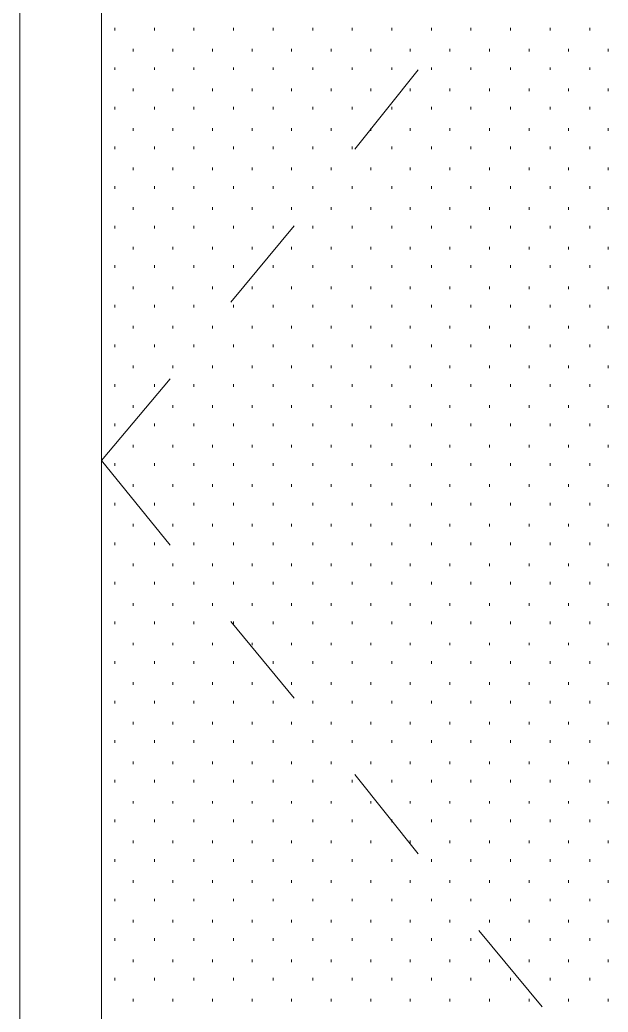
# Model space of a CAD drawing. Header units: inches. Extents: x -6061 to 13621, y -296 to 7483.
# Drawn here: x -5528.98 to -5511.12, y -156.53 to -126.41 of the extents above; entities that cross this region are included whole.
import ezdxf

# ---------------------------------------------------------------- set-up
doc = ezdxf.new("R2010")
doc.units = ezdxf.units.IN
doc.header["$MEASUREMENT"] = 0
doc.layers.get('0').update_dxf_attribs({"linetype": 'CONTINUOUS'})

msp = doc.modelspace()

# ---------------------------------------------------------------- linework, layer by layer
at = {"color": 7, "linetype": 'Continuous', "lineweight": 9, "true_color": 0x000007}
for p, q in [((-5528.97741, -92.53575), (-5528.97741, -184.55973)), ((-5526.49461, -184.55973), (-5526.49461, -92.53575)), ((-5526.49461, -95.01855), (-5526.49461, -184.55973)), ((-5516.88375, -127.93575), (-5518.80592, -130.33846)), ((-5520.648, -132.66109), (-5522.57017, -134.98371)), ((-5524.41225, -137.30634), (-5526.49461, -139.78914)), ((-5524.41225, -142.35204), (-5526.49461, -139.78914)), ((-5520.648, -146.99729), (-5522.57017, -144.67466)), ((-5516.88375, -151.72262), (-5518.80592, -149.31991)), ((-5513.11949, -156.36787), (-5515.04167, -154.04525))]:
    msp.add_line(p, q, dxfattribs=at)
at = {"color": 7, "linetype": 'Continuous', "lineweight": 18, "true_color": 0x000007}
msp.add_line((-5528.97741, -184.55973), (-5528.97741, -92.53575), dxfattribs=at)
at = {"color": 7, "linetype": 'Continuous', "lineweight": 9, "true_color": 0xffffff}
for p, q in [((-5526.09415, -126.73439), (-5526.09415, -126.6543)), ((-5524.8928, -126.73439), (-5524.8928, -126.6543)), ((-5523.69144, -126.73439), (-5523.69144, -126.6543)), ((-5522.49008, -126.73439), (-5522.49008, -126.6543)), ((-5521.28872, -126.73439), (-5521.28872, -126.6543)), ((-5520.08737, -126.73439), (-5520.08737, -126.6543)), ((-5518.88601, -126.73439), (-5518.88601, -126.6543)), ((-5517.68465, -126.73439), (-5517.68465, -126.6543)), ((-5516.48329, -126.73439), (-5516.48329, -126.6543)), ((-5515.28194, -126.73439), (-5515.28194, -126.6543)), ((-5514.08058, -126.73439), (-5514.08058, -126.6543)), ((-5512.87922, -126.73439), (-5512.87922, -126.6543)), ((-5511.67786, -126.73439), (-5511.67786, -126.6543)), ((-5525.53352, -127.37511), (-5525.53352, -127.29502)), ((-5524.33216, -127.37511), (-5524.33216, -127.29502)), ((-5523.13081, -127.37511), (-5523.13081, -127.29502)), ((-5521.92945, -127.37511), (-5521.92945, -127.29502)), ((-5520.72809, -127.37511), (-5520.72809, -127.29502)), ((-5519.52673, -127.37511), (-5519.52673, -127.29502)), ((-5518.32538, -127.37511), (-5518.32538, -127.29502)), ((-5517.12402, -127.37511), (-5517.12402, -127.29502)), ((-5515.92266, -127.37511), (-5515.92266, -127.29502)), ((-5514.7213, -127.37511), (-5514.7213, -127.29502)), ((-5513.51995, -127.37511), (-5513.51995, -127.29502)), ((-5512.31859, -127.37511), (-5512.31859, -127.29502)), ((-5511.11723, -127.37511), (-5511.11723, -127.29502)), ((-5526.09415, -127.93575), (-5526.09415, -127.85566)), ((-5524.8928, -127.93575), (-5524.8928, -127.85566)), ((-5523.69144, -127.93575), (-5523.69144, -127.85566)), ((-5522.49008, -127.93575), (-5522.49008, -127.85566)), ((-5521.28872, -127.93575), (-5521.28872, -127.85566)), ((-5520.08737, -127.93575), (-5520.08737, -127.85566)), ((-5518.88601, -127.93575), (-5518.88601, -127.85566)), ((-5517.68465, -127.93575), (-5517.68465, -127.85566)), ((-5516.48329, -127.93575), (-5516.48329, -127.85566)), ((-5515.28194, -127.93575), (-5515.28194, -127.85566)), ((-5514.08058, -127.93575), (-5514.08058, -127.85566)), ((-5512.87922, -127.93575), (-5512.87922, -127.85566)), ((-5511.67786, -127.93575), (-5511.67786, -127.85566)), ((-5525.53352, -128.57647), (-5525.53352, -128.49638)), ((-5524.33216, -128.57647), (-5524.33216, -128.49638)), ((-5523.13081, -128.57647), (-5523.13081, -128.49638)), ((-5521.92945, -128.57647), (-5521.92945, -128.49638)), ((-5520.72809, -128.57647), (-5520.72809, -128.49638)), ((-5519.52673, -128.57647), (-5519.52673, -128.49638)), ((-5518.32538, -128.57647), (-5518.32538, -128.49638)), ((-5517.12402, -128.57647), (-5517.12402, -128.49638)), ((-5515.92266, -128.57647), (-5515.92266, -128.49638)), ((-5514.7213, -128.57647), (-5514.7213, -128.49638)), ((-5513.51995, -128.57647), (-5513.51995, -128.49638)), ((-5512.31859, -128.57647), (-5512.31859, -128.49638)), ((-5511.11723, -128.57647), (-5511.11723, -128.49638)), ((-5526.09415, -129.1371), (-5526.09415, -129.05701)), ((-5524.8928, -129.1371), (-5524.8928, -129.05701)), ((-5523.69144, -129.1371), (-5523.69144, -129.05701)), ((-5522.49008, -129.1371), (-5522.49008, -129.05701)), ((-5521.28872, -129.1371), (-5521.28872, -129.05701)), ((-5520.08737, -129.1371), (-5520.08737, -129.05701)), ((-5518.88601, -129.1371), (-5518.88601, -129.05701)), ((-5517.68465, -129.1371), (-5517.68465, -129.05701)), ((-5516.48329, -129.1371), (-5516.48329, -129.05701)), ((-5515.28194, -129.1371), (-5515.28194, -129.05701)), ((-5514.08058, -129.1371), (-5514.08058, -129.05701)), ((-5512.87922, -129.1371), (-5512.87922, -129.05701)), ((-5511.67786, -129.1371), (-5511.67786, -129.05701)), ((-5525.53352, -129.77783), (-5525.53352, -129.69774)), ((-5524.33216, -129.77783), (-5524.33216, -129.69774)), ((-5523.13081, -129.77783), (-5523.13081, -129.69774)), ((-5521.92945, -129.77783), (-5521.92945, -129.69774)), ((-5520.72809, -129.77783), (-5520.72809, -129.69774)), ((-5519.52673, -129.77783), (-5519.52673, -129.69774)), ((-5518.32538, -129.77783), (-5518.32538, -129.69774)), ((-5517.12402, -129.77783), (-5517.12402, -129.69774)), ((-5515.92266, -129.77783), (-5515.92266, -129.69774)), ((-5514.7213, -129.77783), (-5514.7213, -129.69774)), ((-5513.51995, -129.77783), (-5513.51995, -129.69774)), ((-5512.31859, -129.77783), (-5512.31859, -129.69774)), ((-5511.11723, -129.77783), (-5511.11723, -129.69774)), ((-5526.09415, -130.33846), (-5526.09415, -130.25837)), ((-5524.8928, -130.33846), (-5524.8928, -130.25837)), ((-5523.69144, -130.33846), (-5523.69144, -130.25837)), ((-5522.49008, -130.33846), (-5522.49008, -130.25837)), ((-5521.28872, -130.33846), (-5521.28872, -130.25837)), ((-5520.08737, -130.33846), (-5520.08737, -130.25837)), ((-5518.88601, -130.33846), (-5518.88601, -130.25837)), ((-5517.68465, -130.33846), (-5517.68465, -130.25837)), ((-5516.48329, -130.33846), (-5516.48329, -130.25837)), ((-5515.28194, -130.33846), (-5515.28194, -130.25837)), ((-5514.08058, -130.33846), (-5514.08058, -130.25837)), ((-5512.87922, -130.33846), (-5512.87922, -130.25837)), ((-5511.67786, -130.33846), (-5511.67786, -130.25837)), ((-5525.53352, -130.97919), (-5525.53352, -130.8991)), ((-5524.33216, -130.97919), (-5524.33216, -130.8991)), ((-5523.13081, -130.97919), (-5523.13081, -130.8991)), ((-5521.92945, -130.97919), (-5521.92945, -130.8991)), ((-5520.72809, -130.97919), (-5520.72809, -130.8991)), ((-5519.52673, -130.97919), (-5519.52673, -130.8991)), ((-5518.32538, -130.97919), (-5518.32538, -130.8991)), ((-5517.12402, -130.97919), (-5517.12402, -130.8991)), ((-5515.92266, -130.97919), (-5515.92266, -130.8991)), ((-5514.7213, -130.97919), (-5514.7213, -130.8991)), ((-5513.51995, -130.97919), (-5513.51995, -130.8991)), ((-5512.31859, -130.97919), (-5512.31859, -130.8991)), ((-5511.11723, -130.97919), (-5511.11723, -130.8991)), ((-5526.09415, -131.53982), (-5526.09415, -131.45973)), ((-5524.8928, -131.53982), (-5524.8928, -131.45973)), ((-5523.69144, -131.53982), (-5523.69144, -131.45973)), ((-5522.49008, -131.53982), (-5522.49008, -131.45973)), ((-5521.28872, -131.53982), (-5521.28872, -131.45973)), ((-5520.08737, -131.53982), (-5520.08737, -131.45973)), ((-5518.88601, -131.53982), (-5518.88601, -131.45973)), ((-5517.68465, -131.53982), (-5517.68465, -131.45973)), ((-5516.48329, -131.53982), (-5516.48329, -131.45973)), ((-5515.28194, -131.53982), (-5515.28194, -131.45973)), ((-5514.08058, -131.53982), (-5514.08058, -131.45973)), ((-5512.87922, -131.53982), (-5512.87922, -131.45973)), ((-5511.67786, -131.53982), (-5511.67786, -131.45973)), ((-5525.53352, -132.18054), (-5525.53352, -132.10045)), ((-5524.33216, -132.18054), (-5524.33216, -132.10045)), ((-5523.13081, -132.18054), (-5523.13081, -132.10045)), ((-5521.92945, -132.18054), (-5521.92945, -132.10045)), ((-5520.72809, -132.18054), (-5520.72809, -132.10045)), ((-5519.52673, -132.18054), (-5519.52673, -132.10045)), ((-5518.32538, -132.18054), (-5518.32538, -132.10045)), ((-5517.12402, -132.18054), (-5517.12402, -132.10045)), ((-5515.92266, -132.18054), (-5515.92266, -132.10045)), ((-5514.7213, -132.18054), (-5514.7213, -132.10045)), ((-5513.51995, -132.18054), (-5513.51995, -132.10045)), ((-5512.31859, -132.18054), (-5512.31859, -132.10045)), ((-5511.11723, -132.18054), (-5511.11723, -132.10045)), ((-5526.09415, -132.74118), (-5526.09415, -132.66109)), ((-5524.8928, -132.74118), (-5524.8928, -132.66109)), ((-5523.69144, -132.74118), (-5523.69144, -132.66109)), ((-5522.49008, -132.74118), (-5522.49008, -132.66109)), ((-5521.28872, -132.74118), (-5521.28872, -132.66109)), ((-5520.08737, -132.74118), (-5520.08737, -132.66109)), ((-5518.88601, -132.74118), (-5518.88601, -132.66109)), ((-5517.68465, -132.74118), (-5517.68465, -132.66109)), ((-5516.48329, -132.74118), (-5516.48329, -132.66109)), ((-5515.28194, -132.74118), (-5515.28194, -132.66109)), ((-5514.08058, -132.74118), (-5514.08058, -132.66109)), ((-5512.87922, -132.74118), (-5512.87922, -132.66109)), ((-5511.67786, -132.74118), (-5511.67786, -132.66109)), ((-5525.53352, -133.3819), (-5525.53352, -133.30181)), ((-5524.33216, -133.3819), (-5524.33216, -133.30181)), ((-5523.13081, -133.3819), (-5523.13081, -133.30181)), ((-5521.92945, -133.3819), (-5521.92945, -133.30181)), ((-5520.72809, -133.3819), (-5520.72809, -133.30181)), ((-5519.52673, -133.3819), (-5519.52673, -133.30181)), ((-5518.32538, -133.3819), (-5518.32538, -133.30181)), ((-5517.12402, -133.3819), (-5517.12402, -133.30181)), ((-5515.92266, -133.3819), (-5515.92266, -133.30181)), ((-5514.7213, -133.3819), (-5514.7213, -133.30181)), ((-5513.51995, -133.3819), (-5513.51995, -133.30181)), ((-5512.31859, -133.3819), (-5512.31859, -133.30181)), ((-5511.11723, -133.3819), (-5511.11723, -133.30181)), ((-5526.09415, -133.94253), (-5526.09415, -133.86244)), ((-5524.8928, -133.94253), (-5524.8928, -133.86244)), ((-5523.69144, -133.94253), (-5523.69144, -133.86244)), ((-5522.49008, -133.94253), (-5522.49008, -133.86244)), ((-5521.28872, -133.94253), (-5521.28872, -133.86244)), ((-5520.08737, -133.94253), (-5520.08737, -133.86244)), ((-5518.88601, -133.94253), (-5518.88601, -133.86244)), ((-5517.68465, -133.94253), (-5517.68465, -133.86244)), ((-5516.48329, -133.94253), (-5516.48329, -133.86244)), ((-5515.28194, -133.94253), (-5515.28194, -133.86244)), ((-5514.08058, -133.94253), (-5514.08058, -133.86244)), ((-5512.87922, -133.94253), (-5512.87922, -133.86244)), ((-5511.67786, -133.94253), (-5511.67786, -133.86244)), ((-5525.53352, -134.58326), (-5525.53352, -134.50317)), ((-5524.33216, -134.58326), (-5524.33216, -134.50317)), ((-5523.13081, -134.58326), (-5523.13081, -134.50317)), ((-5521.92945, -134.58326), (-5521.92945, -134.50317)), ((-5520.72809, -134.58326), (-5520.72809, -134.50317)), ((-5519.52673, -134.58326), (-5519.52673, -134.50317)), ((-5518.32538, -134.58326), (-5518.32538, -134.50317)), ((-5517.12402, -134.58326), (-5517.12402, -134.50317)), ((-5515.92266, -134.58326), (-5515.92266, -134.50317)), ((-5514.7213, -134.58326), (-5514.7213, -134.50317)), ((-5513.51995, -134.58326), (-5513.51995, -134.50317)), ((-5512.31859, -134.58326), (-5512.31859, -134.50317)), ((-5511.11723, -134.58326), (-5511.11723, -134.50317)), ((-5526.09415, -135.14389), (-5526.09415, -135.0638)), ((-5524.8928, -135.14389), (-5524.8928, -135.0638)), ((-5523.69144, -135.14389), (-5523.69144, -135.0638)), ((-5522.49008, -135.14389), (-5522.49008, -135.0638)), ((-5521.28872, -135.14389), (-5521.28872, -135.0638)), ((-5520.08737, -135.14389), (-5520.08737, -135.0638)), ((-5518.88601, -135.14389), (-5518.88601, -135.0638)), ((-5517.68465, -135.14389), (-5517.68465, -135.0638)), ((-5516.48329, -135.14389), (-5516.48329, -135.0638)), ((-5515.28194, -135.14389), (-5515.28194, -135.0638)), ((-5514.08058, -135.14389), (-5514.08058, -135.0638)), ((-5512.87922, -135.14389), (-5512.87922, -135.0638)), ((-5511.67786, -135.14389), (-5511.67786, -135.0638)), ((-5525.53352, -135.78462), (-5525.53352, -135.70453)), ((-5524.33216, -135.78462), (-5524.33216, -135.70453)), ((-5523.13081, -135.78462), (-5523.13081, -135.70453)), ((-5521.92945, -135.78462), (-5521.92945, -135.70453)), ((-5520.72809, -135.78462), (-5520.72809, -135.70453)), ((-5519.52673, -135.78462), (-5519.52673, -135.70453)), ((-5518.32538, -135.78462), (-5518.32538, -135.70453)), ((-5517.12402, -135.78462), (-5517.12402, -135.70453)), ((-5515.92266, -135.78462), (-5515.92266, -135.70453)), ((-5514.7213, -135.78462), (-5514.7213, -135.70453)), ((-5513.51995, -135.78462), (-5513.51995, -135.70453)), ((-5512.31859, -135.78462), (-5512.31859, -135.70453)), ((-5511.11723, -135.78462), (-5511.11723, -135.70453)), ((-5526.09415, -136.34525), (-5526.09415, -136.26516)), ((-5524.8928, -136.34525), (-5524.8928, -136.26516)), ((-5523.69144, -136.34525), (-5523.69144, -136.26516)), ((-5522.49008, -136.34525), (-5522.49008, -136.26516)), ((-5521.28872, -136.34525), (-5521.28872, -136.26516)), ((-5520.08737, -136.34525), (-5520.08737, -136.26516)), ((-5518.88601, -136.34525), (-5518.88601, -136.26516)), ((-5517.68465, -136.34525), (-5517.68465, -136.26516)), ((-5516.48329, -136.34525), (-5516.48329, -136.26516)), ((-5515.28194, -136.34525), (-5515.28194, -136.26516)), ((-5514.08058, -136.34525), (-5514.08058, -136.26516)), ((-5512.87922, -136.34525), (-5512.87922, -136.26516)), ((-5511.67786, -136.34525), (-5511.67786, -136.26516)), ((-5525.53352, -136.98597), (-5525.53352, -136.90588)), ((-5524.33216, -136.98597), (-5524.33216, -136.90588)), ((-5523.13081, -136.98597), (-5523.13081, -136.90588)), ((-5521.92945, -136.98597), (-5521.92945, -136.90588)), ((-5520.72809, -136.98597), (-5520.72809, -136.90588)), ((-5519.52673, -136.98597), (-5519.52673, -136.90588)), ((-5518.32538, -136.98597), (-5518.32538, -136.90588)), ((-5517.12402, -136.98597), (-5517.12402, -136.90588)), ((-5515.92266, -136.98597), (-5515.92266, -136.90588)), ((-5514.7213, -136.98597), (-5514.7213, -136.90588)), ((-5513.51995, -136.98597), (-5513.51995, -136.90588)), ((-5512.31859, -136.98597), (-5512.31859, -136.90588)), ((-5511.11723, -136.98597), (-5511.11723, -136.90588)), ((-5526.09415, -137.54661), (-5526.09415, -137.46652)), ((-5524.8928, -137.54661), (-5524.8928, -137.46652)), ((-5523.69144, -137.54661), (-5523.69144, -137.46652)), ((-5522.49008, -137.54661), (-5522.49008, -137.46652)), ((-5521.28872, -137.54661), (-5521.28872, -137.46652)), ((-5520.08737, -137.54661), (-5520.08737, -137.46652)), ((-5518.88601, -137.54661), (-5518.88601, -137.46652)), ((-5517.68465, -137.54661), (-5517.68465, -137.46652)), ((-5516.48329, -137.54661), (-5516.48329, -137.46652)), ((-5515.28194, -137.54661), (-5515.28194, -137.46652)), ((-5514.08058, -137.54661), (-5514.08058, -137.46652)), ((-5512.87922, -137.54661), (-5512.87922, -137.46652)), ((-5511.67786, -137.54661), (-5511.67786, -137.46652)), ((-5525.53352, -138.18733), (-5525.53352, -138.10724)), ((-5524.33216, -138.18733), (-5524.33216, -138.10724)), ((-5523.13081, -138.18733), (-5523.13081, -138.10724)), ((-5521.92945, -138.18733), (-5521.92945, -138.10724)), ((-5520.72809, -138.18733), (-5520.72809, -138.10724)), ((-5519.52673, -138.18733), (-5519.52673, -138.10724)), ((-5518.32538, -138.18733), (-5518.32538, -138.10724)), ((-5517.12402, -138.18733), (-5517.12402, -138.10724)), ((-5515.92266, -138.18733), (-5515.92266, -138.10724)), ((-5514.7213, -138.18733), (-5514.7213, -138.10724)), ((-5513.51995, -138.18733), (-5513.51995, -138.10724)), ((-5512.31859, -138.18733), (-5512.31859, -138.10724)), ((-5511.11723, -138.18733), (-5511.11723, -138.10724)), ((-5526.09415, -138.74796), (-5526.09415, -138.66787)), ((-5524.8928, -138.74796), (-5524.8928, -138.66787)), ((-5523.69144, -138.74796), (-5523.69144, -138.66787)), ((-5522.49008, -138.74796), (-5522.49008, -138.66787)), ((-5521.28872, -138.74796), (-5521.28872, -138.66787)), ((-5520.08737, -138.74796), (-5520.08737, -138.66787)), ((-5518.88601, -138.74796), (-5518.88601, -138.66787)), ((-5517.68465, -138.74796), (-5517.68465, -138.66787)), ((-5516.48329, -138.74796), (-5516.48329, -138.66787)), ((-5515.28194, -138.74796), (-5515.28194, -138.66787)), ((-5514.08058, -138.74796), (-5514.08058, -138.66787)), ((-5512.87922, -138.74796), (-5512.87922, -138.66787)), ((-5511.67786, -138.74796), (-5511.67786, -138.66787)), ((-5525.53352, -139.38869), (-5525.53352, -139.3086)), ((-5524.33216, -139.38869), (-5524.33216, -139.3086)), ((-5523.13081, -139.38869), (-5523.13081, -139.3086)), ((-5521.92945, -139.38869), (-5521.92945, -139.3086)), ((-5520.72809, -139.38869), (-5520.72809, -139.3086)), ((-5519.52673, -139.38869), (-5519.52673, -139.3086)), ((-5518.32538, -139.38869), (-5518.32538, -139.3086)), ((-5517.12402, -139.38869), (-5517.12402, -139.3086)), ((-5515.92266, -139.38869), (-5515.92266, -139.3086)), ((-5514.7213, -139.38869), (-5514.7213, -139.3086)), ((-5513.51995, -139.38869), (-5513.51995, -139.3086)), ((-5512.31859, -139.38869), (-5512.31859, -139.3086)), ((-5511.11723, -139.38869), (-5511.11723, -139.3086)), ((-5526.09415, -139.94932), (-5526.09415, -139.86923)), ((-5524.8928, -139.94932), (-5524.8928, -139.86923)), ((-5523.69144, -139.94932), (-5523.69144, -139.86923)), ((-5522.49008, -139.94932), (-5522.49008, -139.86923)), ((-5521.28872, -139.94932), (-5521.28872, -139.86923)), ((-5520.08737, -139.94932), (-5520.08737, -139.86923)), ((-5518.88601, -139.94932), (-5518.88601, -139.86923)), ((-5517.68465, -139.94932), (-5517.68465, -139.86923)), ((-5516.48329, -139.94932), (-5516.48329, -139.86923)), ((-5515.28194, -139.94932), (-5515.28194, -139.86923)), ((-5514.08058, -139.94932), (-5514.08058, -139.86923)), ((-5512.87922, -139.94932), (-5512.87922, -139.86923)), ((-5511.67786, -139.94932), (-5511.67786, -139.86923)), ((-5525.53352, -140.59005), (-5525.53352, -140.50995)), ((-5524.33216, -140.59005), (-5524.33216, -140.50995)), ((-5523.13081, -140.59005), (-5523.13081, -140.50995)), ((-5521.92945, -140.59005), (-5521.92945, -140.50995)), ((-5520.72809, -140.59005), (-5520.72809, -140.50995)), ((-5519.52673, -140.59005), (-5519.52673, -140.50995)), ((-5518.32538, -140.59005), (-5518.32538, -140.50995)), ((-5517.12402, -140.59005), (-5517.12402, -140.50995)), ((-5515.92266, -140.59005), (-5515.92266, -140.50995)), ((-5514.7213, -140.59005), (-5514.7213, -140.50995)), ((-5513.51995, -140.59005), (-5513.51995, -140.50995)), ((-5512.31859, -140.59005), (-5512.31859, -140.50995)), ((-5511.11723, -140.59005), (-5511.11723, -140.50995)), ((-5526.09415, -141.15068), (-5526.09415, -141.07059)), ((-5524.8928, -141.15068), (-5524.8928, -141.07059)), ((-5523.69144, -141.15068), (-5523.69144, -141.07059)), ((-5522.49008, -141.15068), (-5522.49008, -141.07059)), ((-5521.28872, -141.15068), (-5521.28872, -141.07059)), ((-5520.08737, -141.15068), (-5520.08737, -141.07059)), ((-5518.88601, -141.15068), (-5518.88601, -141.07059)), ((-5517.68465, -141.15068), (-5517.68465, -141.07059)), ((-5516.48329, -141.15068), (-5516.48329, -141.07059)), ((-5515.28194, -141.15068), (-5515.28194, -141.07059)), ((-5514.08058, -141.15068), (-5514.08058, -141.07059)), ((-5512.87922, -141.15068), (-5512.87922, -141.07059)), ((-5511.67786, -141.15068), (-5511.67786, -141.07059)), ((-5525.53352, -141.7914), (-5525.53352, -141.71131)), ((-5524.33216, -141.7914), (-5524.33216, -141.71131)), ((-5523.13081, -141.7914), (-5523.13081, -141.71131)), ((-5521.92945, -141.7914), (-5521.92945, -141.71131)), ((-5520.72809, -141.7914), (-5520.72809, -141.71131)), ((-5519.52673, -141.7914), (-5519.52673, -141.71131)), ((-5518.32538, -141.7914), (-5518.32538, -141.71131)), ((-5517.12402, -141.7914), (-5517.12402, -141.71131)), ((-5515.92266, -141.7914), (-5515.92266, -141.71131)), ((-5514.7213, -141.7914), (-5514.7213, -141.71131)), ((-5513.51995, -141.7914), (-5513.51995, -141.71131)), ((-5512.31859, -141.7914), (-5512.31859, -141.71131)), ((-5511.11723, -141.7914), (-5511.11723, -141.71131)), ((-5526.09415, -142.35204), (-5526.09415, -142.27195)), ((-5524.8928, -142.35204), (-5524.8928, -142.27195)), ((-5523.69144, -142.35204), (-5523.69144, -142.27195)), ((-5522.49008, -142.35204), (-5522.49008, -142.27195)), ((-5521.28872, -142.35204), (-5521.28872, -142.27195)), ((-5520.08737, -142.35204), (-5520.08737, -142.27195)), ((-5518.88601, -142.35204), (-5518.88601, -142.27195)), ((-5517.68465, -142.35204), (-5517.68465, -142.27195)), ((-5516.48329, -142.35204), (-5516.48329, -142.27195)), ((-5515.28194, -142.35204), (-5515.28194, -142.27195)), ((-5514.08058, -142.35204), (-5514.08058, -142.27195)), ((-5512.87922, -142.35204), (-5512.87922, -142.27195)), ((-5511.67786, -142.35204), (-5511.67786, -142.27195)), ((-5525.53352, -142.99276), (-5525.53352, -142.91267)), ((-5524.33216, -142.99276), (-5524.33216, -142.91267)), ((-5523.13081, -142.99276), (-5523.13081, -142.91267)), ((-5521.92945, -142.99276), (-5521.92945, -142.91267)), ((-5520.72809, -142.99276), (-5520.72809, -142.91267)), ((-5519.52673, -142.99276), (-5519.52673, -142.91267)), ((-5518.32538, -142.99276), (-5518.32538, -142.91267)), ((-5517.12402, -142.99276), (-5517.12402, -142.91267)), ((-5515.92266, -142.99276), (-5515.92266, -142.91267)), ((-5514.7213, -142.99276), (-5514.7213, -142.91267)), ((-5513.51995, -142.99276), (-5513.51995, -142.91267)), ((-5512.31859, -142.99276), (-5512.31859, -142.91267)), ((-5511.11723, -142.99276), (-5511.11723, -142.91267)), ((-5526.09415, -143.55339), (-5526.09415, -143.4733)), ((-5524.8928, -143.55339), (-5524.8928, -143.4733)), ((-5523.69144, -143.55339), (-5523.69144, -143.4733)), ((-5522.49008, -143.55339), (-5522.49008, -143.4733)), ((-5521.28872, -143.55339), (-5521.28872, -143.4733)), ((-5520.08737, -143.55339), (-5520.08737, -143.4733)), ((-5518.88601, -143.55339), (-5518.88601, -143.4733)), ((-5517.68465, -143.55339), (-5517.68465, -143.4733)), ((-5516.48329, -143.55339), (-5516.48329, -143.4733)), ((-5515.28194, -143.55339), (-5515.28194, -143.4733)), ((-5514.08058, -143.55339), (-5514.08058, -143.4733)), ((-5512.87922, -143.55339), (-5512.87922, -143.4733)), ((-5511.67786, -143.55339), (-5511.67786, -143.4733)), ((-5525.53352, -144.19412), (-5525.53352, -144.11403)), ((-5524.33216, -144.19412), (-5524.33216, -144.11403)), ((-5523.13081, -144.19412), (-5523.13081, -144.11403)), ((-5521.92945, -144.19412), (-5521.92945, -144.11403)), ((-5520.72809, -144.19412), (-5520.72809, -144.11403)), ((-5519.52673, -144.19412), (-5519.52673, -144.11403)), ((-5518.32538, -144.19412), (-5518.32538, -144.11403)), ((-5517.12402, -144.19412), (-5517.12402, -144.11403)), ((-5515.92266, -144.19412), (-5515.92266, -144.11403)), ((-5514.7213, -144.19412), (-5514.7213, -144.11403)), ((-5513.51995, -144.19412), (-5513.51995, -144.11403)), ((-5512.31859, -144.19412), (-5512.31859, -144.11403)), ((-5511.11723, -144.19412), (-5511.11723, -144.11403)), ((-5526.09415, -144.75475), (-5526.09415, -144.67466)), ((-5524.8928, -144.75475), (-5524.8928, -144.67466)), ((-5523.69144, -144.75475), (-5523.69144, -144.67466)), ((-5522.49008, -144.75475), (-5522.49008, -144.67466)), ((-5521.28872, -144.75475), (-5521.28872, -144.67466)), ((-5520.08737, -144.75475), (-5520.08737, -144.67466)), ((-5518.88601, -144.75475), (-5518.88601, -144.67466)), ((-5517.68465, -144.75475), (-5517.68465, -144.67466)), ((-5516.48329, -144.75475), (-5516.48329, -144.67466)), ((-5515.28194, -144.75475), (-5515.28194, -144.67466)), ((-5514.08058, -144.75475), (-5514.08058, -144.67466)), ((-5512.87922, -144.75475), (-5512.87922, -144.67466)), ((-5511.67786, -144.75475), (-5511.67786, -144.67466)), ((-5525.53352, -145.39548), (-5525.53352, -145.31538)), ((-5524.33216, -145.39548), (-5524.33216, -145.31538)), ((-5523.13081, -145.39548), (-5523.13081, -145.31538)), ((-5521.92945, -145.39548), (-5521.92945, -145.31538)), ((-5520.72809, -145.39548), (-5520.72809, -145.31538)), ((-5519.52673, -145.39548), (-5519.52673, -145.31538)), ((-5518.32538, -145.39548), (-5518.32538, -145.31538)), ((-5517.12402, -145.39548), (-5517.12402, -145.31538)), ((-5515.92266, -145.39548), (-5515.92266, -145.31538)), ((-5514.7213, -145.39548), (-5514.7213, -145.31538)), ((-5513.51995, -145.39548), (-5513.51995, -145.31538)), ((-5512.31859, -145.39548), (-5512.31859, -145.31538)), ((-5511.11723, -145.39548), (-5511.11723, -145.31538)), ((-5526.09415, -145.95611), (-5526.09415, -145.87602)), ((-5524.8928, -145.95611), (-5524.8928, -145.87602)), ((-5523.69144, -145.95611), (-5523.69144, -145.87602)), ((-5522.49008, -145.95611), (-5522.49008, -145.87602)), ((-5521.28872, -145.95611), (-5521.28872, -145.87602)), ((-5520.08737, -145.95611), (-5520.08737, -145.87602)), ((-5518.88601, -145.95611), (-5518.88601, -145.87602)), ((-5517.68465, -145.95611), (-5517.68465, -145.87602)), ((-5516.48329, -145.95611), (-5516.48329, -145.87602)), ((-5515.28194, -145.95611), (-5515.28194, -145.87602)), ((-5514.08058, -145.95611), (-5514.08058, -145.87602)), ((-5512.87922, -145.95611), (-5512.87922, -145.87602)), ((-5511.67786, -145.95611), (-5511.67786, -145.87602)), ((-5525.53352, -146.59683), (-5525.53352, -146.51674)), ((-5524.33216, -146.59683), (-5524.33216, -146.51674)), ((-5523.13081, -146.59683), (-5523.13081, -146.51674)), ((-5521.92945, -146.59683), (-5521.92945, -146.51674)), ((-5520.72809, -146.59683), (-5520.72809, -146.51674)), ((-5519.52673, -146.59683), (-5519.52673, -146.51674)), ((-5518.32538, -146.59683), (-5518.32538, -146.51674)), ((-5517.12402, -146.59683), (-5517.12402, -146.51674)), ((-5515.92266, -146.59683), (-5515.92266, -146.51674)), ((-5514.7213, -146.59683), (-5514.7213, -146.51674)), ((-5513.51995, -146.59683), (-5513.51995, -146.51674)), ((-5512.31859, -146.59683), (-5512.31859, -146.51674)), ((-5511.11723, -146.59683), (-5511.11723, -146.51674)), ((-5526.09415, -147.15747), (-5526.09415, -147.07738)), ((-5524.8928, -147.15747), (-5524.8928, -147.07738)), ((-5523.69144, -147.15747), (-5523.69144, -147.07738)), ((-5522.49008, -147.15747), (-5522.49008, -147.07738)), ((-5521.28872, -147.15747), (-5521.28872, -147.07738)), ((-5520.08737, -147.15747), (-5520.08737, -147.07738)), ((-5518.88601, -147.15747), (-5518.88601, -147.07738)), ((-5517.68465, -147.15747), (-5517.68465, -147.07738)), ((-5516.48329, -147.15747), (-5516.48329, -147.07738)), ((-5515.28194, -147.15747), (-5515.28194, -147.07738)), ((-5514.08058, -147.15747), (-5514.08058, -147.07738)), ((-5512.87922, -147.15747), (-5512.87922, -147.07738)), ((-5511.67786, -147.15747), (-5511.67786, -147.07738)), ((-5525.53352, -147.79819), (-5525.53352, -147.7181)), ((-5524.33216, -147.79819), (-5524.33216, -147.7181)), ((-5523.13081, -147.79819), (-5523.13081, -147.7181)), ((-5521.92945, -147.79819), (-5521.92945, -147.7181)), ((-5520.72809, -147.79819), (-5520.72809, -147.7181)), ((-5519.52673, -147.79819), (-5519.52673, -147.7181)), ((-5518.32538, -147.79819), (-5518.32538, -147.7181)), ((-5517.12402, -147.79819), (-5517.12402, -147.7181)), ((-5515.92266, -147.79819), (-5515.92266, -147.7181)), ((-5514.7213, -147.79819), (-5514.7213, -147.7181)), ((-5513.51995, -147.79819), (-5513.51995, -147.7181)), ((-5512.31859, -147.79819), (-5512.31859, -147.7181)), ((-5511.11723, -147.79819), (-5511.11723, -147.7181)), ((-5526.09415, -148.35882), (-5526.09415, -148.27873)), ((-5524.8928, -148.35882), (-5524.8928, -148.27873)), ((-5523.69144, -148.35882), (-5523.69144, -148.27873)), ((-5522.49008, -148.35882), (-5522.49008, -148.27873)), ((-5521.28872, -148.35882), (-5521.28872, -148.27873)), ((-5520.08737, -148.35882), (-5520.08737, -148.27873)), ((-5518.88601, -148.35882), (-5518.88601, -148.27873)), ((-5517.68465, -148.35882), (-5517.68465, -148.27873)), ((-5516.48329, -148.35882), (-5516.48329, -148.27873)), ((-5515.28194, -148.35882), (-5515.28194, -148.27873)), ((-5514.08058, -148.35882), (-5514.08058, -148.27873)), ((-5512.87922, -148.35882), (-5512.87922, -148.27873)), ((-5511.67786, -148.35882), (-5511.67786, -148.27873)), ((-5525.53352, -148.99955), (-5525.53352, -148.91946)), ((-5524.33216, -148.99955), (-5524.33216, -148.91946)), ((-5523.13081, -148.99955), (-5523.13081, -148.91946)), ((-5521.92945, -148.99955), (-5521.92945, -148.91946)), ((-5520.72809, -148.99955), (-5520.72809, -148.91946)), ((-5519.52673, -148.99955), (-5519.52673, -148.91946)), ((-5518.32538, -148.99955), (-5518.32538, -148.91946)), ((-5517.12402, -148.99955), (-5517.12402, -148.91946)), ((-5515.92266, -148.99955), (-5515.92266, -148.91946)), ((-5514.7213, -148.99955), (-5514.7213, -148.91946)), ((-5513.51995, -148.99955), (-5513.51995, -148.91946)), ((-5512.31859, -148.99955), (-5512.31859, -148.91946)), ((-5511.11723, -148.99955), (-5511.11723, -148.91946)), ((-5526.09415, -149.56018), (-5526.09415, -149.48009)), ((-5524.8928, -149.56018), (-5524.8928, -149.48009)), ((-5523.69144, -149.56018), (-5523.69144, -149.48009)), ((-5522.49008, -149.56018), (-5522.49008, -149.48009)), ((-5521.28872, -149.56018), (-5521.28872, -149.48009)), ((-5520.08737, -149.56018), (-5520.08737, -149.48009)), ((-5518.88601, -149.56018), (-5518.88601, -149.48009)), ((-5517.68465, -149.56018), (-5517.68465, -149.48009)), ((-5516.48329, -149.56018), (-5516.48329, -149.48009)), ((-5515.28194, -149.56018), (-5515.28194, -149.48009)), ((-5514.08058, -149.56018), (-5514.08058, -149.48009)), ((-5512.87922, -149.56018), (-5512.87922, -149.48009)), ((-5511.67786, -149.56018), (-5511.67786, -149.48009)), ((-5525.53352, -150.20091), (-5525.53352, -150.12081)), ((-5524.33216, -150.20091), (-5524.33216, -150.12081)), ((-5523.13081, -150.20091), (-5523.13081, -150.12081)), ((-5521.92945, -150.20091), (-5521.92945, -150.12081)), ((-5520.72809, -150.20091), (-5520.72809, -150.12081)), ((-5519.52673, -150.20091), (-5519.52673, -150.12081)), ((-5518.32538, -150.20091), (-5518.32538, -150.12081)), ((-5517.12402, -150.20091), (-5517.12402, -150.12081)), ((-5515.92266, -150.20091), (-5515.92266, -150.12081)), ((-5514.7213, -150.20091), (-5514.7213, -150.12081)), ((-5513.51995, -150.20091), (-5513.51995, -150.12081)), ((-5512.31859, -150.20091), (-5512.31859, -150.12081)), ((-5511.11723, -150.20091), (-5511.11723, -150.12081)), ((-5526.09415, -150.76154), (-5526.09415, -150.68145)), ((-5524.8928, -150.76154), (-5524.8928, -150.68145)), ((-5523.69144, -150.76154), (-5523.69144, -150.68145)), ((-5522.49008, -150.76154), (-5522.49008, -150.68145)), ((-5521.28872, -150.76154), (-5521.28872, -150.68145)), ((-5520.08737, -150.76154), (-5520.08737, -150.68145)), ((-5518.88601, -150.76154), (-5518.88601, -150.68145)), ((-5517.68465, -150.76154), (-5517.68465, -150.68145)), ((-5516.48329, -150.76154), (-5516.48329, -150.68145)), ((-5515.28194, -150.76154), (-5515.28194, -150.68145)), ((-5514.08058, -150.76154), (-5514.08058, -150.68145)), ((-5512.87922, -150.76154), (-5512.87922, -150.68145)), ((-5511.67786, -150.76154), (-5511.67786, -150.68145)), ((-5525.53352, -151.40226), (-5525.53352, -151.32217)), ((-5524.33216, -151.40226), (-5524.33216, -151.32217)), ((-5523.13081, -151.40226), (-5523.13081, -151.32217)), ((-5521.92945, -151.40226), (-5521.92945, -151.32217)), ((-5520.72809, -151.40226), (-5520.72809, -151.32217)), ((-5519.52673, -151.40226), (-5519.52673, -151.32217)), ((-5518.32538, -151.40226), (-5518.32538, -151.32217)), ((-5517.12402, -151.40226), (-5517.12402, -151.32217)), ((-5515.92266, -151.40226), (-5515.92266, -151.32217)), ((-5514.7213, -151.40226), (-5514.7213, -151.32217)), ((-5513.51995, -151.40226), (-5513.51995, -151.32217)), ((-5512.31859, -151.40226), (-5512.31859, -151.32217)), ((-5511.11723, -151.40226), (-5511.11723, -151.32217)), ((-5526.09415, -151.9629), (-5526.09415, -151.88281)), ((-5524.8928, -151.9629), (-5524.8928, -151.88281)), ((-5523.69144, -151.9629), (-5523.69144, -151.88281)), ((-5522.49008, -151.9629), (-5522.49008, -151.88281)), ((-5521.28872, -151.9629), (-5521.28872, -151.88281)), ((-5520.08737, -151.9629), (-5520.08737, -151.88281)), ((-5518.88601, -151.9629), (-5518.88601, -151.88281)), ((-5517.68465, -151.9629), (-5517.68465, -151.88281)), ((-5516.48329, -151.9629), (-5516.48329, -151.88281)), ((-5515.28194, -151.9629), (-5515.28194, -151.88281)), ((-5514.08058, -151.9629), (-5514.08058, -151.88281)), ((-5512.87922, -151.9629), (-5512.87922, -151.88281)), ((-5511.67786, -151.9629), (-5511.67786, -151.88281)), ((-5525.53352, -152.60362), (-5525.53352, -152.52353)), ((-5524.33216, -152.60362), (-5524.33216, -152.52353)), ((-5523.13081, -152.60362), (-5523.13081, -152.52353)), ((-5521.92945, -152.60362), (-5521.92945, -152.52353)), ((-5520.72809, -152.60362), (-5520.72809, -152.52353)), ((-5519.52673, -152.60362), (-5519.52673, -152.52353)), ((-5518.32538, -152.60362), (-5518.32538, -152.52353)), ((-5517.12402, -152.60362), (-5517.12402, -152.52353)), ((-5515.92266, -152.60362), (-5515.92266, -152.52353)), ((-5514.7213, -152.60362), (-5514.7213, -152.52353)), ((-5513.51995, -152.60362), (-5513.51995, -152.52353)), ((-5512.31859, -152.60362), (-5512.31859, -152.52353)), ((-5511.11723, -152.60362), (-5511.11723, -152.52353)), ((-5526.09415, -153.16425), (-5526.09415, -153.08416)), ((-5524.8928, -153.16425), (-5524.8928, -153.08416)), ((-5523.69144, -153.16425), (-5523.69144, -153.08416)), ((-5522.49008, -153.16425), (-5522.49008, -153.08416)), ((-5521.28872, -153.16425), (-5521.28872, -153.08416)), ((-5520.08737, -153.16425), (-5520.08737, -153.08416)), ((-5518.88601, -153.16425), (-5518.88601, -153.08416)), ((-5517.68465, -153.16425), (-5517.68465, -153.08416)), ((-5516.48329, -153.16425), (-5516.48329, -153.08416)), ((-5515.28194, -153.16425), (-5515.28194, -153.08416)), ((-5514.08058, -153.16425), (-5514.08058, -153.08416)), ((-5512.87922, -153.16425), (-5512.87922, -153.08416)), ((-5511.67786, -153.16425), (-5511.67786, -153.08416)), ((-5525.53352, -153.80498), (-5525.53352, -153.72489)), ((-5524.33216, -153.80498), (-5524.33216, -153.72489)), ((-5523.13081, -153.80498), (-5523.13081, -153.72489)), ((-5521.92945, -153.80498), (-5521.92945, -153.72489)), ((-5520.72809, -153.80498), (-5520.72809, -153.72489)), ((-5519.52673, -153.80498), (-5519.52673, -153.72489)), ((-5518.32538, -153.80498), (-5518.32538, -153.72489)), ((-5517.12402, -153.80498), (-5517.12402, -153.72489)), ((-5515.92266, -153.80498), (-5515.92266, -153.72489)), ((-5514.7213, -153.80498), (-5514.7213, -153.72489)), ((-5513.51995, -153.80498), (-5513.51995, -153.72489)), ((-5512.31859, -153.80498), (-5512.31859, -153.72489)), ((-5511.11723, -153.80498), (-5511.11723, -153.72489)), ((-5526.09415, -154.36561), (-5526.09415, -154.28552)), ((-5524.8928, -154.36561), (-5524.8928, -154.28552)), ((-5523.69144, -154.36561), (-5523.69144, -154.28552)), ((-5522.49008, -154.36561), (-5522.49008, -154.28552)), ((-5521.28872, -154.36561), (-5521.28872, -154.28552)), ((-5520.08737, -154.36561), (-5520.08737, -154.28552)), ((-5518.88601, -154.36561), (-5518.88601, -154.28552)), ((-5517.68465, -154.36561), (-5517.68465, -154.28552)), ((-5516.48329, -154.36561), (-5516.48329, -154.28552)), ((-5515.28194, -154.36561), (-5515.28194, -154.28552)), ((-5514.08058, -154.36561), (-5514.08058, -154.28552)), ((-5512.87922, -154.36561), (-5512.87922, -154.28552)), ((-5511.67786, -154.36561), (-5511.67786, -154.28552)), ((-5525.53352, -155.00634), (-5525.53352, -154.92624)), ((-5524.33216, -155.00634), (-5524.33216, -154.92624)), ((-5523.13081, -155.00634), (-5523.13081, -154.92624)), ((-5521.92945, -155.00634), (-5521.92945, -154.92624)), ((-5520.72809, -155.00634), (-5520.72809, -154.92624)), ((-5519.52673, -155.00634), (-5519.52673, -154.92624)), ((-5518.32538, -155.00634), (-5518.32538, -154.92624)), ((-5517.12402, -155.00634), (-5517.12402, -154.92624)), ((-5515.92266, -155.00634), (-5515.92266, -154.92624)), ((-5514.7213, -155.00634), (-5514.7213, -154.92624)), ((-5513.51995, -155.00634), (-5513.51995, -154.92624)), ((-5512.31859, -155.00634), (-5512.31859, -154.92624)), ((-5511.11723, -155.00634), (-5511.11723, -154.92624)), ((-5526.09415, -155.56697), (-5526.09415, -155.48688)), ((-5524.8928, -155.56697), (-5524.8928, -155.48688)), ((-5523.69144, -155.56697), (-5523.69144, -155.48688)), ((-5522.49008, -155.56697), (-5522.49008, -155.48688)), ((-5521.28872, -155.56697), (-5521.28872, -155.48688)), ((-5520.08737, -155.56697), (-5520.08737, -155.48688)), ((-5518.88601, -155.56697), (-5518.88601, -155.48688)), ((-5517.68465, -155.56697), (-5517.68465, -155.48688)), ((-5516.48329, -155.56697), (-5516.48329, -155.48688)), ((-5515.28194, -155.56697), (-5515.28194, -155.48688)), ((-5514.08058, -155.56697), (-5514.08058, -155.48688)), ((-5512.87922, -155.56697), (-5512.87922, -155.48688)), ((-5511.67786, -155.56697), (-5511.67786, -155.48688)), ((-5525.53352, -156.20769), (-5525.53352, -156.1276)), ((-5524.33216, -156.20769), (-5524.33216, -156.1276)), ((-5523.13081, -156.20769), (-5523.13081, -156.1276)), ((-5521.92945, -156.20769), (-5521.92945, -156.1276)), ((-5520.72809, -156.20769), (-5520.72809, -156.1276)), ((-5519.52673, -156.20769), (-5519.52673, -156.1276)), ((-5518.32538, -156.20769), (-5518.32538, -156.1276)), ((-5517.12402, -156.20769), (-5517.12402, -156.1276)), ((-5515.92266, -156.20769), (-5515.92266, -156.1276)), ((-5514.7213, -156.20769), (-5514.7213, -156.1276)), ((-5513.51995, -156.20769), (-5513.51995, -156.1276)), ((-5512.31859, -156.20769), (-5512.31859, -156.1276)), ((-5511.11723, -156.20769), (-5511.11723, -156.1276))]:
    msp.add_line(p, q, dxfattribs=at)

doc.saveas('drawing.dxf')
